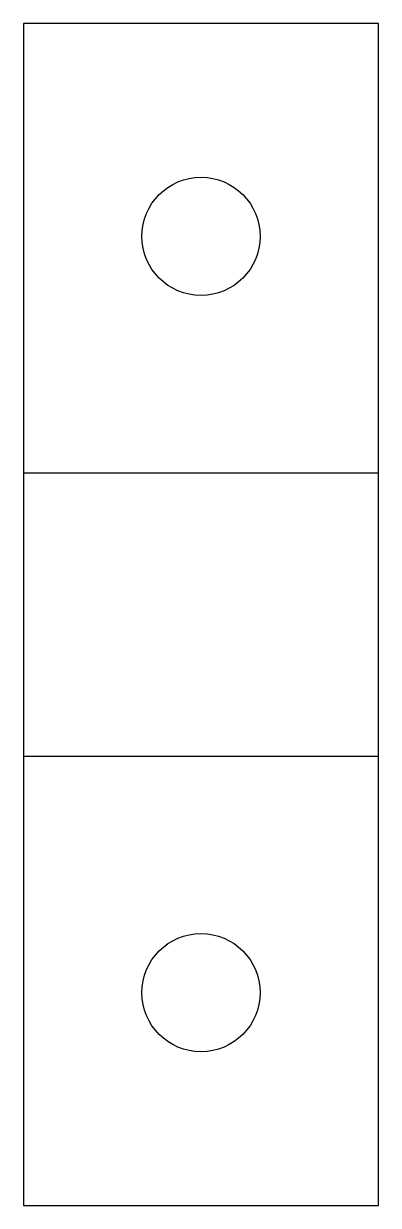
# Model space of a CAD drawing. Header units: millimetres. Extents: x -7.5 to 7.5, y 0 to 50.
import ezdxf

# ---------------------------------------------------------------- set-up
doc = ezdxf.new("R2010")
doc.units = ezdxf.units.MM
for name, color, linetype in [('BEND', 30, 'Continuous'), ('CUT_INNER', 6, 'Continuous'), ('CUT_OUTER', 1, 'Continuous')]:
    doc.layers.add(name, color=color, linetype=linetype)

msp = doc.modelspace()

# ---------------------------------------------------------------- linework, layer by layer
at = {"layer": 'BEND'}
for points in [[(-7.5, 31), (7.5, 31)], [(-7.5, 19), (7.5, 19)]]:
    msp.add_lwpolyline(points, dxfattribs=at)
at = {"layer": 'CUT_INNER'}
for centre in [(0, 41), (0, 9)]:
    msp.add_circle(centre, 2.5, dxfattribs=at)
at = {"layer": 'CUT_OUTER'}
msp.add_lwpolyline([(-7.5, 0), (7.5, 0), (7.5, 50), (-7.5, 50)], close=True, dxfattribs=at)

doc.saveas('drawing.dxf')
